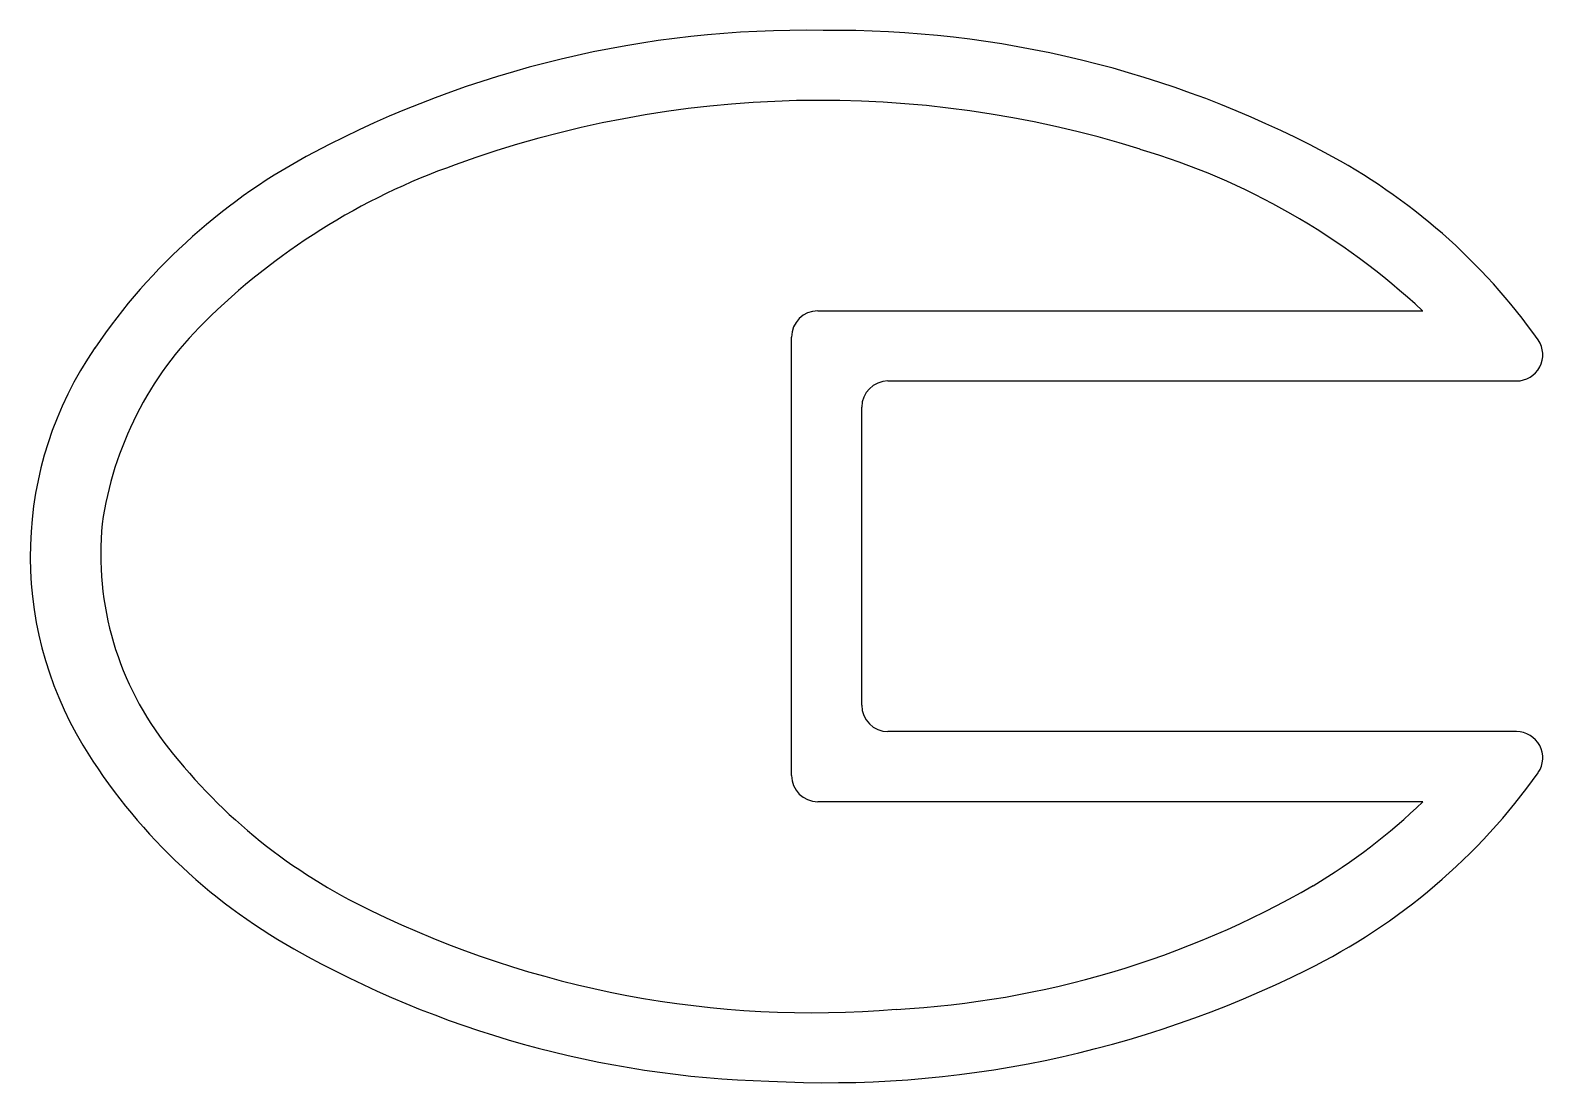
# Model space of a CAD drawing. Extents: x 518.4 to 535.6, y 664.9 to 676.9.
import ezdxf

# ---------------------------------------------------------------- set-up
doc = ezdxf.new("R2010")
doc.units = 0
doc.layers.add('LAYER0', color=7, linetype='CONTINUOUS')

msp = doc.modelspace()

# ---------------------------------------------------------------- linework, layer by layer
at = {"layer": 'LAYER0', "color": 0, "linetype": 'CONTINUOUS'}
for p, q in [((527.362, 673.724), (534.262, 673.724)), ((527.062, 668.424), (527.062, 673.424)), ((528.162, 672.924), (535.332, 672.924)), ((527.862, 669.224), (527.862, 672.624)), ((535.332, 668.924), (528.162, 668.924)), ((534.262, 668.124), (527.362, 668.124))]:
    msp.add_line(p, q, dxfattribs=at)
for centre, radius, start, end in [((527.222, 664.939), 11.986, 89.0398, 117.8655), ((527.54, 664.963), 11.961, 62.065, 90.5598), ((527.394, 663.921), 12.204, 72.6192, 109.9797), ((524.818, 669.425), 6.896, 117.6312, 145.8142), ((528.745, 667.819), 8.08, 46.9434, 73.5045), ((529.884, 669.359), 6.979, 35.2989, 62.1638), ((525.792, 668.123), 7.707, 109.4593, 134.8003), ((527.362, 673.424), 0.3, 90, 180), ((523.166, 670.729), 4.008, 134.4152, 171.8873), ((522.565, 670.929), 4.188, 145.5101, 211.0679), ((535.332, 673.224), 0.3, 270, 34.0971), ((528.162, 672.624), 0.3, 90, 180), ((522.723, 670.946), 3.542, 174.3475, 218.607), ((528.162, 669.224), 0.3, 180, 270), ((535.332, 668.624), 0.3, 325.9029, 90), ((524.61, 672.199), 6.595, 211.3525, 240.7282), ((525.021, 672.683), 6.422, 217.922, 244.557), ((529.806, 672.562), 7.086, 296.2567, 324.5805), ((527.362, 668.424), 0.3, 180, 270), ((529.59, 672.927), 6.701, 300.7058, 314.2045), ((527.689, 676.383), 10.643, 273.0553, 300.0041), ((527.308, 677.196), 11.48, 243.9273, 274.7393), ((527.13, 676.58), 11.649, 240.4483, 268.3855), ((527.469, 677.169), 12.251, 266.8799, 296.5253)]:
    msp.add_arc(centre, radius, start, end, dxfattribs=at)

doc.saveas('drawing.dxf')
